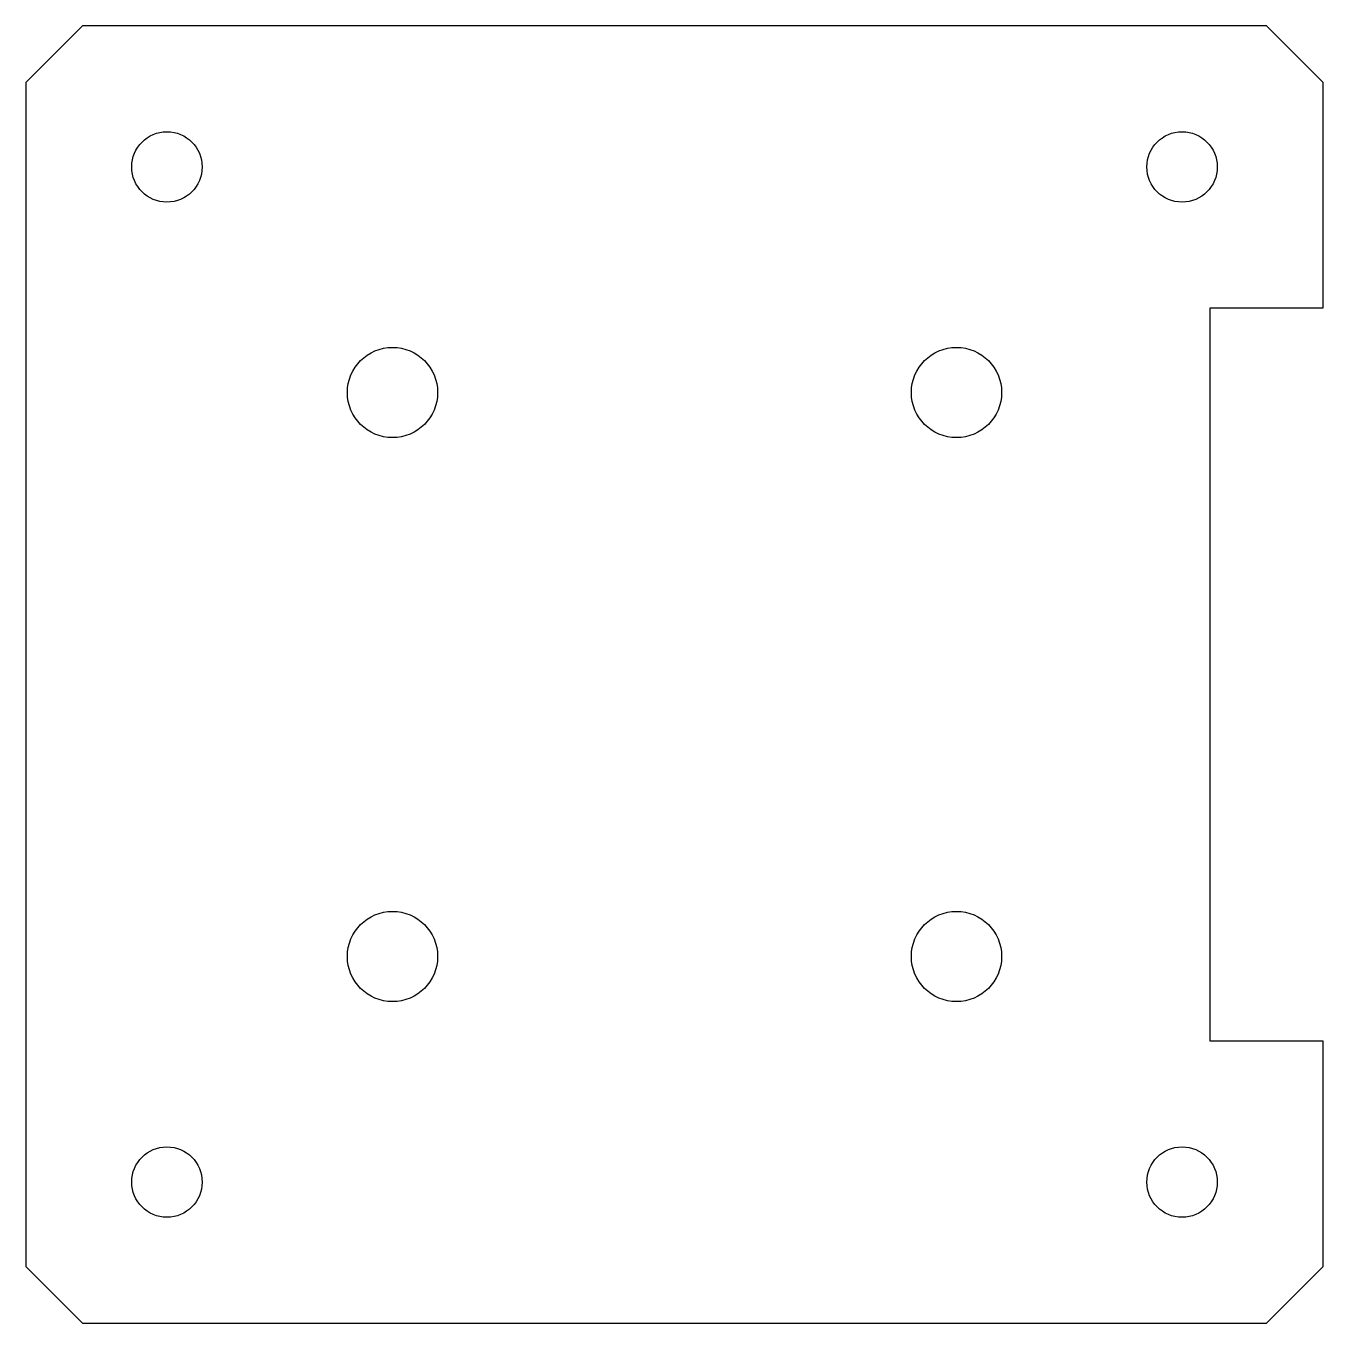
# Model space of a CAD drawing. Extents: x -23 to 23, y -23 to 23.
import ezdxf

# ---------------------------------------------------------------- set-up
doc = ezdxf.new("R2010")
doc.units = 0
doc.layers.get('0').update_dxf_attribs({"linetype": 'continuous'})

# ---------------------------------------------------------------- blocks, each defined once
blk = doc.blocks.new('BODY001')
at = {"color": 0}
for p, q in [((-21, 23), (-23, 21)), ((21, 23), (-21, 23)), ((21, 23), (23, 21)), ((-23, 21), (-23, -21)), ((23, 13), (23, 21)), ((19, 13), (23, 13)), ((19, -13), (19, 13)), ((23, -13), (19, -13)), ((23, -21), (23, -13)), ((-23, -21), (-21, -23)), ((21, -23), (23, -21)), ((-21, -23), (21, -23))]:
    blk.add_line(p, q, dxfattribs=at)
for centre, radius in [((-18, 18), 1.25), ((18, 18), 1.25), ((-10, 10), 1.6), ((10, 10), 1.6), ((-10, -10), 1.6), ((10, -10), 1.6), ((-18, -18), 1.25), ((18, -18), 1.25)]:
    blk.add_circle(centre, radius, dxfattribs=at)

msp = doc.modelspace()

# ---------------------------------------------------------------- block references
at = {"color": 0}
msp.add_blockref('BODY001', (0, 0), dxfattribs=at)

doc.saveas('drawing.dxf')
